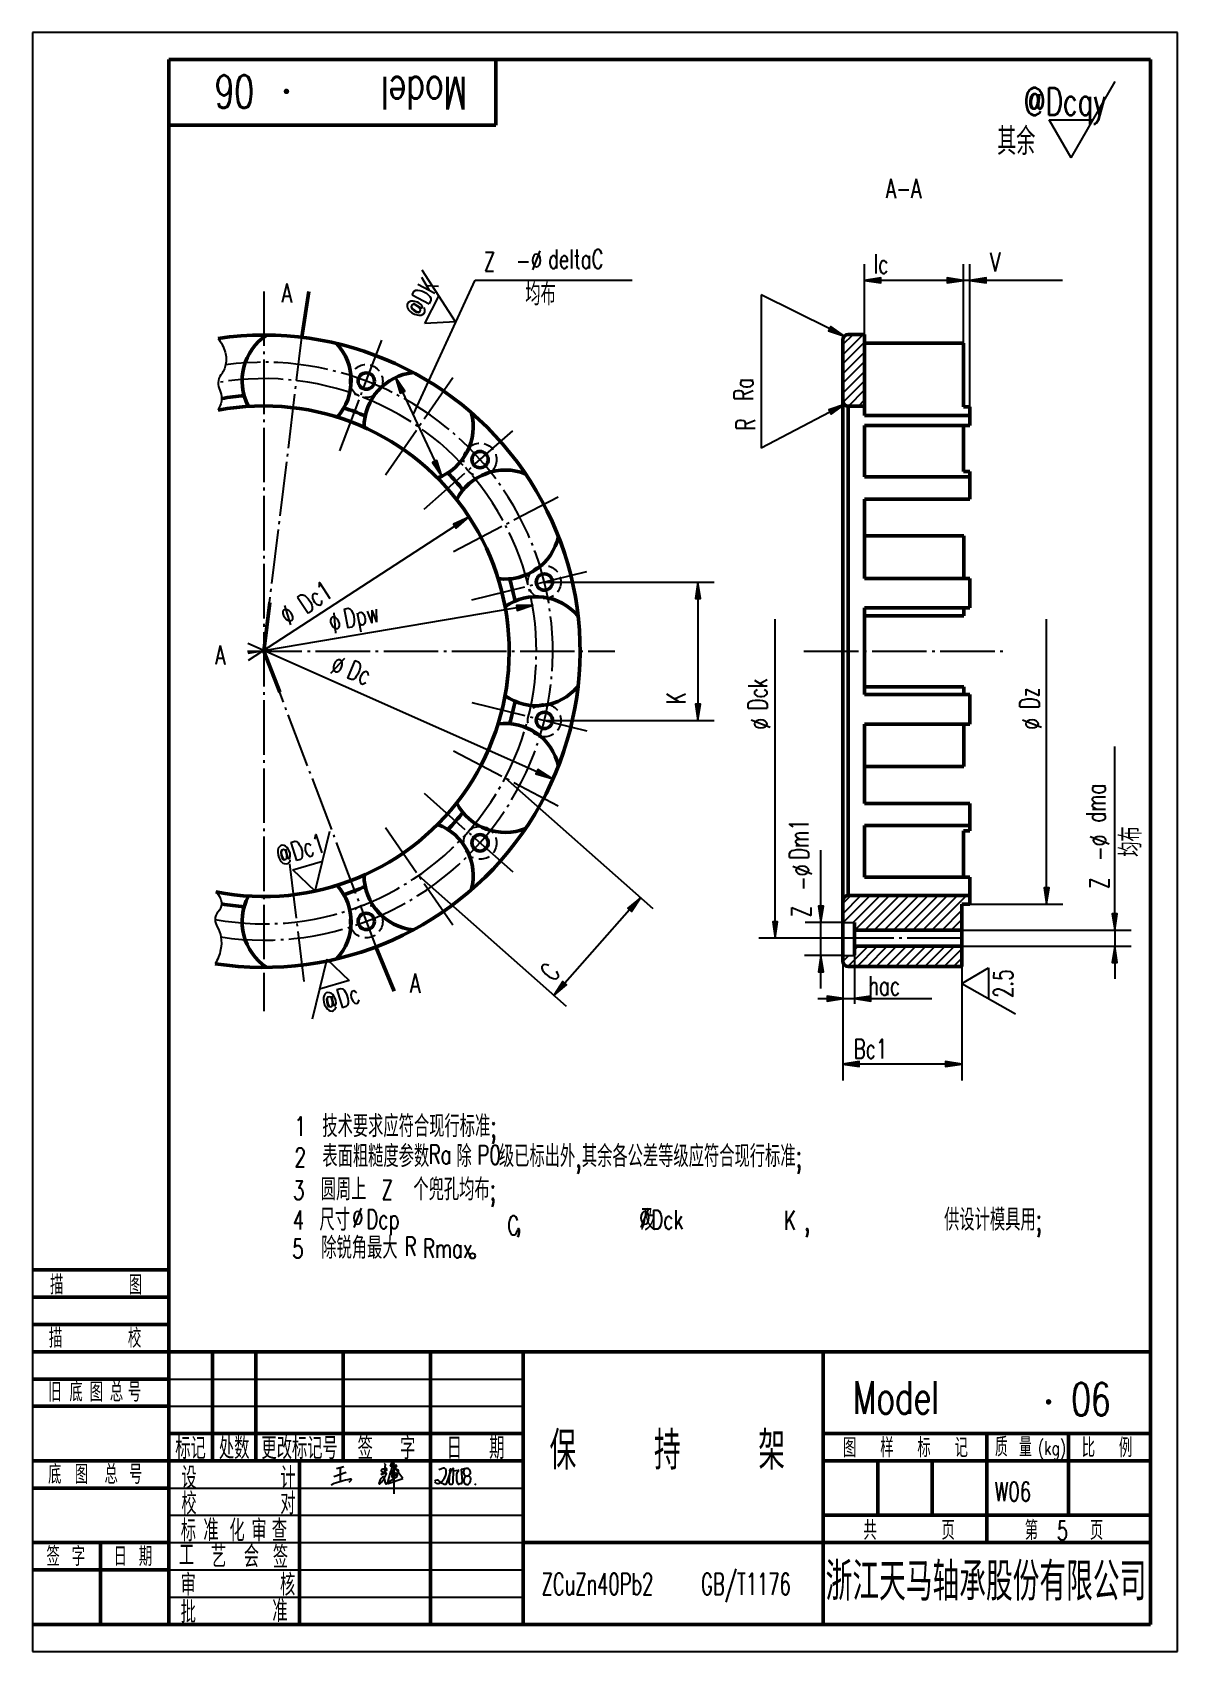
# Model space of a CAD drawing. Extents: x 0 to 210, y 0 to 297.
import ezdxf
from ezdxf.enums import TextEntityAlignment as Align

# ---------------------------------------------------------------- set-up
doc = ezdxf.new("R2010")
doc.units = 0
doc.header["$MEASUREMENT"] = 0
doc.linetypes.add('CENTER', pattern=[12.5, 10, -1, 0.5, -1])
doc.linetypes.add('HIDDEN', pattern=[3, 2, -1])
doc.layers.get('0').update_dxf_attribs({"linetype": 'CONTINUOUS'})
doc.layers.get('DEFPOINTS').update_dxf_attribs({"linetype": 'CONTINUOUS'})
doc.layers.add('1', color=7, linetype='CONTINUOUS', lineweight=50)
doc.layers.add('粗实线', color=7, linetype='CONTINUOUS', lineweight=50)
for name, color, linetype in [('2', 7, 'CONTINUOUS'), ('21', 7, 'CONTINUOUS'), ('22', 7, 'CONTINUOUS'), ('3', 7, 'CENTER'), ('5', 7, 'HIDDEN'), ('6', 7, 'CONTINUOUS'), ('文字', 7, 'CONTINUOUS')]:
    doc.layers.add(name, color=color, linetype=linetype)
doc.styles.add('HZ', font='txt.shx', dxfattribs={"width": 0.7, "bigfont": 'HZTXT.shx'})
doc.dimstyles.get("Standard").update_dxf_attribs({"dimtxt": 0.18, "dimasz": 0.18, "dimexe": 0.18, "dimexo": 0.0625, "dimgap": 0.09, "dimtad": 0, "dimtih": 1, "dimtoh": 1, "dimdec": 4, "dimzin": 0, "dimdsep": 46, "dimtxsty": 'Standard', "dimcen": 0.09, "dimadec": 0, "dimazin": 0, "dimtfac": 1, "dimtdec": 4, "dimtofl": 0, "dimtmove": 0, "dimatfit": 3, "dimfxl": 0, "dimtolj": 1, "dimtzin": 0, "dimarcsym": 0})

# ---------------------------------------------------------------- blocks, each defined once
blk = doc.blocks.new('BLK', base_point=(1, 0))
for points in [[(0, 0), (1, 0), (0, 0.15), (0, -0.15), (1, 0)], [(0, 0.07), (0.5, 0), (0, -0.07)]]:
    blk.add_lwpolyline(points)
blk = doc.blocks.new('*D2')
at = {"color": 0, "linetype": 'ByBlock'}
for p, q in [((44.27, -23.24), (71.32, -47.2)), ((28.4, -41.15), (55.45, -65.11)), ((67.09, -47.46), (55.2, -60.88))]:
    blk.add_line(p, q, dxfattribs=at)
at = {"layer": 'DEFPOINTS', "color": 0, "linetype": 'ByBlock'}
for p in [(44.27, -23.24), (28.4, -41.15), (53.21, -63.12)]:
    blk.add_point(p, dxfattribs=at)
at = {"color": 0, "linetype": 'ByBlock', "xscale": 3, "yscale": 3, "zscale": 3}
for p, rotation in [((69.08, -45.21), 48.46153846153832), ((53.21, -63.12), 228.4615384615383)]:
    blk.add_blockref('BLK', p, dxfattribs=dict(at, rotation=rotation))
blk = doc.blocks.new('*D1')
at = {"color": 0, "linetype": 'ByBlock'}
for p, q in [((106.19, -56.84), (106.19, -78.73)), ((128.01, -57.84), (128.01, -78.73)), ((125.01, -75.73), (109.19, -75.73))]:
    blk.add_line(p, q, dxfattribs=at)
at = {"layer": 'DEFPOINTS', "color": 0, "linetype": 'ByBlock'}
for p in [(106.19, -56.84), (128.01, -57.84), (106.19, -75.73)]:
    blk.add_point(p, dxfattribs=at)
at = {"color": 0, "linetype": 'ByBlock', "xscale": 3, "yscale": 3, "zscale": 3, "rotation": 180}
blk.add_blockref('BLK', (106.19, -75.73), dxfattribs=at)
at = {"color": 0, "linetype": 'ByBlock', "xscale": 3, "yscale": 3, "zscale": 3}
blk.add_blockref('BLK', (128.01, -75.73), dxfattribs=at)
blk = doc.blocks.new('*D3')
at = {"color": 0, "linetype": 'ByBlock'}
for p, q in [((93.88, 196.18), (125.04, 196.18)), ((122.04, 193.18), (122.04, 173.81)), ((93.88, 170.81), (125.04, 170.81))]:
    blk.add_line(p, q, dxfattribs=at)
at = {"layer": 'DEFPOINTS', "color": 0, "linetype": 'ByBlock'}
for p in [(93.88, 196.18), (93.88, 170.81), (122.04, 170.81)]:
    blk.add_point(p, dxfattribs=at)
at = {"color": 0, "linetype": 'ByBlock', "xscale": 3, "yscale": 3, "zscale": 3}
for p, rotation in [((122.04, 196.18), 90), ((122.04, 170.81), 270)]:
    blk.add_blockref('BLK', p, dxfattribs=dict(at, rotation=rotation))

msp = doc.modelspace()

# ---------------------------------------------------------------- linework, layer by layer
for p, q in [((55.25554, 32.10738), (57.54192, 32.94227)), ((55.75348, 33.5879), (57.10896, 33.97581)), ((56.44208, 33.78496), (56.46641, 31.164)), ((65.03435, 33.40248), (63.88198, 32.50307)), ((63.88198, 32.50307), (64.749, 32.82115)), ((64.51852, 32.7334), (64.02465, 33.12827)), ((64.67042, 34.38025), (64.51852, 32.7334)), ((65.84624, 34.61765), (65.6087, 33.98854)), ((65.6087, 33.98854), (65.84624, 34.04789)), ((66.79454, 34.05038), (65.85049, 32.62374)), ((67.90642, 31.77649), (66.27292, 33.98416)), ((66.27292, 33.98416), (66.27488, 32.58207)), ((66.71965, 33.95971), (66.71965, 33.95971)), ((74.53311, 33.38207), (75.07533, 33.59883)), ((75.95938, 30.79005), (76.83693, 33.42112)), ((76.52064, 33.23574), (76.39288, 30.99218)), ((76.52064, 33.18102), (76.61189, 33.43638)), ((76.57539, 33.34518), (76.52064, 33.23574)), ((76.83693, 33.42112), (76.69067, 33.46984)), ((77.04992, 33.50935), (77.04992, 33.29046)), ((77.04992, 33.29046), (77.15942, 33.18102)), ((77.14117, 30.91922), (77.19593, 33.54583)), ((77.15942, 33.18102), (78.05373, 33.3087)), ((78.07198, 33.05334), (77.85296, 32.70677)), ((78.69251, 33.45462), (79.56367, 33.62894)), ((78.89328, 31.17458), (78.69251, 33.45462)), ((25, 30), (89.99995, 30)), ((54.8104, 30.61925), (54.94653, 30.66896)), ((58.4797, 31.41802), (58.00216, 31.04682)), ((65.24546, 30.85444), (67.90642, 31.77649)), ((65.85049, 32.62374), (65.78294, 32.58998)), ((66.27488, 32.58207), (66.27381, 28.94863)), ((77.79821, 32.41492), (77.77996, 31.53939)), ((78.76552, 30.93746), (78.89328, 31.17458)), ((81.0469, 30.77329), (81.32067, 30.60913)), ((25, 25), (89.99995, 25)), ((25, 20), (89.99995, 20)), ((25, 15), (89.99995, 15)), ((25, 10), (89.99995, 10))]:
    msp.add_line(p, q)
at = {"const_width": 0.5, "flags": 128}
for points in [[(46.33897, 286.18155, 1), (46.83897, 286.18155, 1)], [(186.08772, 45.80703, 1), (186.58772, 45.80703, 1)]]:
    msp.add_lwpolyline(points, format="xyb", close=True, dxfattribs=at)
for centre, radius, start, end in [((64.11586, 33.24236), 0.14607, 108.9005078, 231.3566021), ((65.43663, 29.38481), 4.22345, 98.0146679, 108.9005078), ((64.51365, 34.35695), 0.15849, 8.4525573, 73.4865349), ((64.80041, 32.68101), 0.14927, 25.1165159, 110.1466896), ((64.87061, 33.40485), 0.16376, 359.1714359, 98.0146679), ((64.81858, 32.68953), 0.1292, 334.8834841, 25.1165159), ((84.17806, 26.63948), 19.57483, 155.9855785, 167.0616906), ((65.72795, 32.70002), 0.12301, 142.0603178, 296.5518119), ((67.08391, 31.64292), 1.84234, 97.9202994, 142.0603178), ((66.11941, 34.49449), 0.29965, 104.5678325, 155.7329048), ((65.28365, 36.99245), 2.99782, 280.8166613, 287.7523891), ((66.56352, 32.15591), 0.62325, 92.3396666, 156.205066), ((66.14359, 34.65654), 0.16213, 341.7540804, 127.8769993), ((65.83195, 36.6932), 2.58187, 278.1438691, 288.0077035), ((41.84735, 62.02215), 38.611, 309.1906386, 310.6533732), ((66.51475, 32.35754), 0.42174, 299.3725836, 86.8302727), ((66.65317, 34.09177), 0.14785, 296.7181922, 98.9713927), ((66.68196, 33.04414), 0.44869, 315.4460481, 70.7292572), ((75.33956, 33.12351), 0.54383, 16.1691007, 119.0694681), ((73.93825, 32.95826), 1.94953, 332.460007, 9.3488615), ((76.66122, 33.38144), 0.09318, 71.5750642, 202.902758), ((77.06568, 33.54501), 0.039, 246.154342, 1.1941956), ((77.1503, 33.54678), 0.04564, 358.8058044, 181.1941956), ((78.19293, 32.49193), 0.40216, 147.7091488, 191.0392829), ((78.06331, 33.24156), 0.06783, 339.2267202, 98.1253977), ((80.11825, 32.46205), 2.12999, 159.2267202, 163.8830539), ((79.87209, 32.88223), 0.81759, 126.6989745, 245.1596607), ((79.68826, 32.78428), 0.81279, 70.3740262, 112.022584), ((79.56214, 32.86678), 0.79113, 341.2844619, 59.7018298), ((63.056, 8.35202), 23.74467, 101.5909492, 109.9700076), ((58.37502, 31.50784), 0.13793, 319.371577, 130.6622652), ((65.90449, 30.29534), 2.42292, 137.0124048, 164.1275062), ((63.21607, 30.88414), 0.36541, 348.9199235, 11.6616905), ((63.63789, 30.81284), 0.06322, 179.0259282, 317.3946354), ((60.84271, 34.02886), 4.3238, 311.0887327, 341.1893868), ((64.34351, 31.82085), 0.24637, 50.3483882, 149.0956111), ((62.08853, 31.10827), 2.57541, 357.3547718, 20.5080306), ((64.97713, 31.03776), 0.31961, 188.7008982, 224.456308), ((64.85924, 30.92208), 0.15444, 224.456308, 309.5217625), ((64.67968, 31.13973), 0.4366, 309.5217625, 344.3994333), ((78.2501, 13.3112), 21.95004, 121.6827134, 126.7739565), ((65.20176, 30.95887), 0.11321, 215.420078, 292.7068906), ((66.45773, 32.09678), 0.55875, 146.2303749, 188.9941729), ((66.06028, 32.11347), 0.18621, 213.9675398, 354.8577194), ((74.22986, 31.04655), 0.43642, 39.2816282, 162.217783), ((74.21958, 31.26998), 0.41519, 192.5394353, 247.1048652), ((74.35946, 31.6012), 0.77474, 247.1048652, 312.8995645), ((76.52211, 33.29758), 2.77837, 225.2955946, 244.4912331), ((72.30891, 33.80788), 3.78708, 312.8995645, 332.460007), ((75.64249, 31.23716), 0.54802, 234.6730877, 305.3269123), ((76.67553, 30.97608), 0.28311, 176.7408638, 283.0907307), ((62.19904, 93.23072), 64.19874, 283.0907307, 283.3751901), ((77.02157, 30.89252), 0.12255, 283.3751901, 12.5835602), ((79.1327, 31.51119), 1.35303, 178.8058266, 208.5522016), ((78.184, 30.99497), 0.27298, 208.5522016, 288.9694749), ((78.93074, 28.82253), 2.02421, 97.8002648, 108.9694749), ((78.63863, 30.95492), 0.12809, 277.8002648, 352.1658628), ((79.79237, 31.50296), 0.68974, 41.1882349, 195.3508845), ((79.64787, 31.19689), 0.53508, 166.6584756, 240.3898405), ((79.68826, 31.48517), 0.81279, 247.977416, 289.6259738), ((79.01656, 33.79631), 1.75416, 293.5900447, 317.5757868), ((79.3165, 31.57037), 1.06748, 307.1571451, 21.2451227)]:
    msp.add_arc(centre, radius, start, end)
at = {"layer": '1'}
for p, q in [((205, 292), (25, 292)), ((25, 292), (25, 5)), ((85, 280), (85, 292)), ((205, 5), (205, 292)), ((25, 280), (85, 280)), ((49.41444, 241.06931), (50.71576, 249.4922)), ((148.60893, 240.60273), (148.60893, 126.58753)), ((149.60893, 241.60273), (152.60893, 241.60273)), ((152.60893, 241.60273), (152.60893, 226.72049)), ((152.60893, 240.00582), (170.74471, 240.00582)), ((170.74471, 240.00582), (170.74471, 228.29521)), ((149.60893, 228.44108), (149.60893, 138.68486)), ((149.60893, 228.44108), (152.60893, 228.44108)), ((171.9086, 226.72049), (152.60893, 226.72049)), ((170.74471, 228.29521), (171.9086, 228.29521)), ((171.9086, 228.29521), (171.9086, 224.91658)), ((152.60893, 224.91658), (152.60893, 215.46085)), ((152.60893, 224.91658), (171.9086, 224.91658)), ((170.74471, 224.91658), (170.74471, 216.46085)), ((152.60893, 215.46085), (171.9086, 215.46085)), ((171.9086, 216.46085), (170.74471, 216.46085)), ((171.9086, 215.46085), (171.9086, 216.46085)), ((171.9086, 215.46085), (171.9086, 211.40206)), ((152.60893, 211.40206), (152.60893, 196.84475)), ((152.60893, 211.40206), (171.9086, 211.40206)), ((152.60893, 204.6448), (170.78063, 204.6448)), ((170.78063, 204.6448), (170.78063, 196.84475)), ((152.60893, 196.84475), (171.91672, 196.84475)), ((171.91672, 196.84475), (171.91672, 191.42531)), ((42.42332, 183.4922), (43.51331, 192.45429)), ((152.60893, 191.42531), (152.60893, 175.55908)), ((152.60893, 191.42531), (171.91672, 191.42531)), ((170.78063, 191.42531), (170.78063, 190.00653)), ((152.60893, 190.00653), (170.78063, 190.00653)), ((42.42332, 183.4922), (45.37876, 176.00596)), ((152.60893, 176.97786), (170.78063, 176.97786)), ((152.60893, 175.55908), (171.91672, 175.55908)), ((170.78063, 175.55908), (170.78063, 176.97786)), ((171.91672, 170.13964), (171.91672, 175.55908)), ((152.60893, 170.13964), (171.91672, 170.13964)), ((152.60893, 155.58233), (152.60893, 170.13964)), ((170.78063, 162.3396), (170.78063, 170.13964)), ((152.60893, 162.3396), (170.78063, 162.3396)), ((152.60893, 155.58233), (171.9086, 155.58233)), ((171.9086, 151.52354), (171.9086, 155.58233)), ((152.60893, 151.52354), (171.9086, 151.52354)), ((152.60893, 142.06781), (152.60893, 151.52354)), ((171.9086, 151.52354), (171.9086, 150.52354)), ((170.74471, 142.06781), (170.74471, 150.52354)), ((171.9086, 150.52354), (170.74471, 150.52354)), ((152.60893, 142.06781), (171.9086, 142.06781)), ((171.9086, 137.11013), (171.9086, 142.06781)), ((171.9086, 138.68486), (149.60893, 138.68486)), ((170.43716, 137.11013), (170.43716, 125.65471)), ((171.9086, 137.11013), (170.43716, 137.11013)), ((150.73546, 127.7574), (150.73546, 133.74187)), ((170.43716, 132.33099), (150.73546, 132.33099)), ((62.9904, 129.26125), (66.33702, 121.11736)), ((170.43716, 129.37424), (150.73546, 129.37424)), ((170.43716, 125.65471), (149.60893, 125.65471)), ((0, 70), (25, 70)), ((0, 65), (25, 65)), ((0, 60), (25, 60)), ((0, 55), (25, 55)), ((25, 55), (205, 55)), ((33, 55), (33, 35)), ((41, 55), (41, 35)), ((57, 55), (57, 35)), ((73, 55), (73, 35)), ((89.99995, 55), (89.99995, 5)), ((145, 55), (145, 5)), ((0, 50), (25, 50)), ((0, 45), (25, 45)), ((145, 40), (205, 40)), ((175, 40), (175, 20)), ((190, 40), (190, 25)), ((0, 35), (25, 35)), ((145, 35), (205, 35)), ((155, 35), (155, 25)), ((165, 35), (165, 25)), ((0, 30), (25, 30)), ((145, 25), (205, 25)), ((0, 20), (25, 20)), ((12.5, 20), (12.5, 5)), ((89.99995, 20), (145, 20)), ((145, 20), (205, 20)), ((0, 15), (25, 15)), ((0, 5), (205, 5))]:
    msp.add_line(p, q, dxfattribs=at)
for centre in [(61.21738, 233.04806), (82.09439, 218.6377), (93.88323, 196.17593), (93.88323, 170.80847), (82.09439, 148.34669), (61.21738, 133.93634)]:
    msp.add_circle(centre, 1.5, dxfattribs=at)
for centre, radius, start, end in [((42.42332, 183.4922), 58, 261.1774899, 98.3145525), ((48.45015, 233.12764), 10, 123.2588136, 208.1765553), ((149.60893, 240.60273), 1, 90, 180), ((48.45015, 233.12764), 10, 317.9772909, 42.8950325), ((70.82655, 224.64139), 10, 95.5665059, 180.4842476), ((42.42332, 183.4922), 47, 94.3700087, 99.4761451), ((149.60893, 229.44108), 1, 180, 270), ((42.42332, 183.4922), 45, 258.756578, 100.7068352), ((42.42332, 183.4922), 47, 66.677701, 71.7838374), ((70.82655, 224.64139), 10, 290.2849832, 15.2027248), ((42.42332, 183.4922), 47, 38.9853933, 44.0915297), ((86.69612, 206.72835), 10, 67.8741982, 152.7919399), ((86.69612, 206.72835), 10, 262.5926755, 347.5104171), ((42.42332, 183.4922), 47, 11.2930856, 16.3992221), ((92.42332, 183.4922), 10, 40.1818905, 125.0996322), ((92.42332, 183.4922), 10, 234.9003678, 319.8181095), ((42.42332, 183.4922), 47, 343.6007779, 348.7069144), ((86.69612, 160.25604), 10, 12.4895829, 97.4073245), ((86.69612, 160.25604), 10, 207.2080601, 292.1258018), ((70.82655, 142.343), 10, 344.7972752, 69.7150168), ((42.42332, 183.4922), 47, 315.9084703, 321.0146067), ((48.45015, 133.85675), 10, 317.1049675, 42.0227091), ((42.42332, 183.4922), 47, 288.2161626, 293.322299), ((70.82655, 142.343), 10, 179.5157524, 264.4334941), ((42.42332, 183.4922), 47, 260.5238549, 265.6299913), ((48.45015, 133.85675), 10, 151.8234447, 236.7411864), ((149.60893, 137.68486), 1, 90, 180), ((149.60893, 126.65471), 1, 180, 270)]:
    msp.add_arc(centre, radius, start, end, dxfattribs=at)
at = {"layer": '2'}
for p, q in [((210, 297), (0, 297)), ((0, 297), (0, 0)), ((210, 0), (210, 297)), ((190.47409, 273.98666), (198.55699, 287.98666)), ((186.43264, 280.98666), (194.51554, 280.98666)), ((190.47409, 273.98666), (186.43264, 280.98666)), ((77.61095, 243.88181), (71.44778, 253.37226)), ((69.90412, 226.99487), (81.2017, 251.57174)), ((81.2017, 251.57174), (109.99138, 251.57174)), ((71.96067, 243.58569), (74.52937, 248.62703)), ((146.21402, 242.64239), (133.60893, 248.89173)), ((133.60893, 248.89173), (133.60893, 220.76735)), ((77.61095, 243.88181), (71.96067, 243.58569)), ((148.60893, 237.88387), (152.32779, 241.60273)), ((148.60893, 239.72235), (150.48931, 241.60273)), ((148.60893, 236.18682), (152.60893, 240.18682)), ((148.60893, 234.34834), (152.60893, 238.34834)), ((148.60893, 232.65128), (152.60893, 236.65128)), ((148.60893, 230.81281), (152.60893, 234.81281)), ((148.65014, 229.15696), (152.60893, 233.11575)), ((149.63132, 228.44108), (152.60893, 231.41869)), ((151.4698, 228.44108), (152.60893, 229.58022)), ((146.2412, 227.34796), (133.60893, 220.76735)), ((77.48542, 206.41893), (39.55196, 181.76877)), ((88.81748, 191.43006), (39.50045, 183.05701)), ((92.51636, 161.39144), (39.50045, 184.91874)), ((51.83759, 139.48798), (54.53607, 150.47759)), ((47.75357, 143.40385), (53.18683, 144.98278)), ((51.83759, 139.48798), (47.75357, 143.40385)), ((148.60893, 135.35339), (151.9404, 138.68486)), ((148.60893, 137.19187), (150.10192, 138.68486)), ((148.60893, 133.65633), (153.63746, 138.68486)), ((150.53294, 133.74187), (155.47593, 138.68486)), ((150.81912, 132.33099), (157.17299, 138.68486)), ((152.6576, 132.33099), (159.01147, 138.68486)), ((154.35466, 132.33099), (160.70852, 138.68486)), ((156.19313, 132.33099), (162.547, 138.68486)), ((157.89019, 132.33099), (164.24406, 138.68486)), ((159.72867, 132.33099), (166.08253, 138.68486)), ((161.42572, 132.33099), (167.77959, 138.68486)), ((163.2642, 132.33099), (169.61807, 138.68486)), ((164.96126, 132.33099), (171.31513, 138.68486)), ((166.79974, 132.33099), (170.43716, 135.96841)), ((168.49679, 132.33099), (170.43716, 134.27136)), ((170.19385, 132.33099), (170.43716, 132.5743)), ((149.52075, 125.65861), (153.23638, 129.37424)), ((150.73546, 128.71179), (151.39791, 129.37424)), ((151.21391, 125.65471), (154.93344, 129.37424)), ((153.05239, 125.65471), (156.77192, 129.37424)), ((154.74945, 125.65471), (158.46898, 129.37424)), ((156.58792, 125.65471), (160.30745, 129.37424)), ((158.28498, 125.65471), (162.00451, 129.37424)), ((160.12346, 125.65471), (163.84299, 129.37424)), ((161.82051, 125.65471), (165.54004, 129.37424)), ((163.65899, 125.65471), (167.37852, 129.37424)), ((165.35605, 125.65471), (169.07558, 129.37424)), ((167.19453, 125.65471), (170.43716, 128.89735)), ((53.9752, 126.99382), (51.27673, 116.00421)), ((53.9752, 126.99382), (58.05923, 123.07794)), ((148.61119, 126.58753), (149.71589, 127.69223)), ((168.89158, 125.65471), (170.43716, 127.20029)), ((170.42779, 122.57043), (175.316, 125.41977)), ((175.316, 125.41977), (175.33949, 119.76178)), ((58.05923, 123.07794), (52.62597, 121.49901)), ((170.42779, 122.57043), (180.2512, 116.95314)), ((25, 50), (89.99995, 50)), ((25, 45), (89.99995, 45)), ((0, 0), (210, 0))]:
    msp.add_line(p, q, dxfattribs=at)
at = {"layer": '2', "linetype": 'ByBlock'}
for p, q in [((152.60893, 241.60273), (152.60893, 254.50724)), ((170.74471, 240.00582), (170.74471, 254.50724)), ((171.9086, 228.29521), (171.9086, 254.50724)), ((188.87833, 251.50724), (155.60893, 251.50724)), ((67.8694, 230.98609), (75.05105, 215.57753)), ((136.21168, 133.87424), (136.21168, 189.3721)), ((185.98062, 140.11013), (185.98062, 189.3721)), ((198.46596, 135.33099), (198.46596, 165.99547)), ((171.9086, 137.11013), (188.98062, 137.11013)), ((148.60893, 130.87424), (133.21168, 130.87424)), ((170.43716, 132.33099), (201.46596, 132.33099)), ((198.46596, 132.33099), (198.46596, 123.37424)), ((170.43716, 129.37424), (201.46596, 129.37424))]:
    msp.add_line(p, q, dxfattribs=at)
at = {"layer": '2'}
for points in [[(34.03608, 240.88256, -0.100977321), (35.35095, 238.36507, -0.123305471), (35.43199, 236.02905, -0.113668076), (34.56464, 234.17253, 0.160415118), (34.06695, 232.78896, 0.11493655), (34.36022, 231.35461, -0.109233614), (34.68538, 229.85084, -0.069635082), (34.5475, 228.89794, -0.052103518), (34.06304, 227.70877)], [(33.64932, 139.35585, -0.091458148), (34.4567, 138.22171, -0.115062568), (34.68538, 137.13355, -0.192017788), (34.07118, 135.68649, 0.201685969), (33.51012, 134.29306, 0.131697577), (33.90123, 132.91815, -0.095310688), (34.57113, 131.07709, -0.092464727), (34.51128, 128.7286, -0.079294672), (33.52762, 126.17844)]]:
    msp.add_lwpolyline(points, format="xyb", dxfattribs=at)
msp.add_circle((80.69684, 72.58715), 0.5, dxfattribs=at)
at = {"layer": '21', "color": 2}
for p, q in [((148.60893, 133.74187), (150.73546, 133.74187)), ((148.60893, 127.69223), (150.73546, 127.69223))]:
    msp.add_line(p, q, dxfattribs=at)
at = {"layer": '22', "linetype": 'ByBlock'}
for p, q in [((144.59335, 121.619), (144.59335, 146.98948)), ((148.69447, 133.74187), (141.67889, 133.74187)), ((150.72543, 128.77938), (150.72543, 118.8117)), ((148.60893, 127.69223), (141.59335, 127.69223)), ((144.00866, 119.78097), (164.95191, 119.78097))]:
    msp.add_line(p, q, dxfattribs=at)
at = {"layer": '3'}
for p, q in [((42.42332, 249.4922), (42.42332, 117.4922)), ((42.42332, 183.4922), (49.41444, 241.06931)), ((56.35764, 220.23399), (64.05421, 240.52819)), ((64.74562, 215.83164), (77.07527, 233.69421)), ((71.83631, 209.54983), (88.08247, 223.94268)), ((77.21762, 201.75366), (96.43613, 211.84031)), ((80.57682, 192.89619), (101.65077, 198.09045)), ((39.42332, 183.4922), (106.80279, 183.4922)), ((42.42332, 183.4922), (62.9904, 129.26125)), ((141.48002, 183.4922), (178.81914, 183.4922)), ((80.57682, 174.0882), (101.65077, 168.89394)), ((77.21762, 165.23073), (96.43613, 155.14408)), ((71.83631, 157.43456), (88.08247, 143.04171)), ((64.74562, 151.15275), (77.07527, 133.29018)), ((47.15985, 144.48335), (49.77605, 122.93695)), ((170.43716, 130.87424), (148.60893, 130.87424))]:
    msp.add_line(p, q, dxfattribs=at)
for radius, start, end in [(53, 261.4800055, 97.58008), (50, 259.7313502, 99.6208396)]:
    msp.add_arc((42.42332, 183.4922), radius, start, end, dxfattribs=at)
at = {"layer": '5'}
for centre in [(61.21738, 233.04806), (82.09439, 218.6377), (93.88323, 196.17593), (93.88323, 170.80847), (82.09439, 148.34669), (61.21738, 133.93634)]:
    msp.add_circle(centre, 3.025, dxfattribs=at)
at = {"layer": '粗实线', "lineweight": 50}
for p, q in [((25, 40), (89.99995, 40)), ((25, 35), (89.99995, 35)), ((48.99995, 5), (48.99995, 35)), ((73, 5), (73, 35))]:
    msp.add_line(p, q, dxfattribs=at)

# ---------------------------------------------------------------- block references
at = {"layer": '2', "linetype": 'ByBlock', "xscale": 3, "yscale": 3, "zscale": 3}
for p, rotation in [((152.60893, 251.50724), 180), ((171.9086, 251.50724), 180), ((66.60205, 233.70525), 114.9893682147799), ((75.05105, 215.57753), 294.9893682147799), ((185.98062, 137.11013), 270), ((136.21168, 130.87424), 270), ((198.46596, 132.33099), 270), ((198.46596, 129.37424), 90)]:
    msp.add_blockref('BLK', p, dxfattribs=dict(at, rotation=rotation))
msp.add_blockref('BLK', (170.74471, 251.50724), dxfattribs=at)
at = {"layer": '2', "xscale": 3, "yscale": 3, "zscale": 3}
for p, rotation in [((148.90183, 241.30983), 333.6287577809486), ((148.90183, 228.73398), 27.51665083224114), ((80.00095, 208.05359), 33.01687145486044), ((91.77515, 191.93222), 9.635798545972628), ((95.25848, 160.17455), 336.0694056083218)]:
    msp.add_blockref('BLK', p, dxfattribs=dict(at, rotation=rotation))
at = {"layer": '22', "linetype": 'ByBlock', "xscale": 3, "yscale": 3, "zscale": 3}
for p, rotation in [((144.5908, 133.74187), 270), ((144.59335, 127.69223), 90), ((150.72543, 119.78097), 180)]:
    msp.add_blockref('BLK', p, dxfattribs=dict(at, rotation=rotation))
msp.add_blockref('BLK', (148.72845, 119.78097), dxfattribs=at)

# ---------------------------------------------------------------- texts
at = {"layer": '2', "style": 'HZ', "width": 0.7}
for s, height, rotation, p in [('06', 6, 180, (40.63342, 289.14503)), ('R', 3.5, 90, (132.5541, 224.0081)), ('%%c', 3.5, 38.4386417, (47.10699, 188.08531)), ('%%c', 3.5, 25.4644134, (55.28842, 186.65555)), ('%%c', 3.5, 338.3546213, (54.38771, 179.57822)), ('%%c', 3.5, 90, (135.31627, 169.10521)), ('%%c', 3.5, 90, (185.06534, 169.10521)), ('-%%c', 3.5, 90, (197.45006, 145.0137)), ('均布', 4, 90, (203.37972, 145.7822)), ('2.5', 3.5, 89.8062534, (179.75706, 119.88817))]:
    msp.add_text(s, height=height, rotation=rotation, dxfattribs=at).set_placement(p)
at = {"layer": '2', "style": 'HZ'}
for s, height, width, p in [('其余', 5, 0.7, (176.91394, 274.51698)), ('A-A', 3.5, 0.7, (156.48978, 266.61478)), ('-%%c', 3.5, 0.7, (88.65963, 253.43207)), ('A', 3.5, 0.7, (45.71304, 247.46417)), ('均布', 4, 0.7, (90.37097, 246.9558)), ('A', 3.5, 0.7, (33.51012, 181.04026)), ('A', 3.5, 0.7, (69.24994, 120.85033)), ('1', 3.5, 0.7, (48.06775, 94.57882)), ('  技术要求应符合现行标准;', 4, 0.7, (48.17283, 94.36435)), ('2', 3.5, 0.7, (48.06775, 88.89551)), ('  表面粗糙度参数  除  级已标出外,其余各公差等级应符合现行标准;', 4, 0.7, (48.17283, 88.86435)), ('Ra', 3.5, 0.7, (72.64722, 89.44231)), ('P0', 3.5, 0.7, (81.59173, 89.35546)), ('3', 3.5, 0.7, (47.7815, 82.87837)), ('  圆周上   个兜孔均布;', 4, 0.7, (47.88658, 82.78031)), ('4', 3.5, 0.7, (47.71948, 77.43288)), ('  尺寸           ,        及          ,         供设计模具用;', 4, 0.7, (47.65045, 77.21504)), ('%%c', 3.5, 0.7, (58.60671, 77.81694)), ('%%c', 3.5, 0.7, (111.2759, 77.81694)), ('5', 3.5, 0.7, (47.63607, 72.1616)), ('  除锐角最大', 4, 0.7, (47.97893, 72.04978)), ('R', 3.5, 0.7, (68.21723, 72.56566)), ('描', 3.5, 0.7, (3.22753, 65.50101)), ('图', 3.5, 0.7, (17.66888, 65.50101)), ('描', 3.5, 0.7, (3.03238, 55.74288)), ('校', 3.5, 0.7, (17.51876, 55.74288)), ('旧', 3.5, 0.7, (2.88226, 45.85964)), ('底', 3.5, 0.7, (6.78533, 45.85964)), ('图', 3.5, 0.7, (10.49324, 45.85964)), ('总', 3.5, 0.7, (14.20115, 45.85964)), ('号', 3.5, 0.7, (17.51876, 45.85964)), ('06', 6, 0.7, (190.51462, 43.28607)), ('保   持   架', 7, 0.7, (94.82947, 33.38496)), ('图  样  标  记', 3.5, 0.7, (148.64674, 35.65471)), ('质 量', 3.5, 0.666, (176.52363, 35.77982)), ('比  例', 3.5, 0.7, (192.42112, 35.65471)), ('底', 3.5, 0.7, (2.88226, 30.75777)), ('图', 3.5, 0.7, (7.7611, 30.75777)), ('总', 3.5, 0.7, (13.22539, 30.75777)), ('号', 3.5, 0.7, (17.71391, 30.75777)), ('共     页', 3.5, 0.7, (152.38467, 20.49923)), ('第    页', 3.5, 0.7, (181.97291, 20.49923)), ('5', 3.5, 0.666, (187.88739, 20.44471)), ('签 字', 3.5, 0.7, (2.58203, 15.70952)), ('日 期', 3.5, 0.7, (14.87668, 15.70952)), ('ZCuZn40Pb2   GB/T1176', 4, 0.6, (93.3787, 10.40359))]:
    msp.add_text(s, height=height, dxfattribs=dict(at, width=width)).set_placement(p)
at = {"layer": '2', "style": 'HZ', "width": 0.688541}
msp.add_text('(kg)', height=2.5, dxfattribs=at).set_placement((184.3748, 36.08364), (189.53885, 36.08364), align=Align.FIT)
at = {"layer": '22', "style": 'HZ', "width": 0.7}
msp.add_text('-%%C', height=3.5, rotation=90, dxfattribs=at).set_placement((142.93543, 139.52344))
at = {"layer": '6', "style": 'HZ', "width": 0.7}
for s, height, rotation, p in [('Model', 6, 180, (79.7316, 288.84638)), ('@DK', 3.5, 62.2369077, (71.22989, 244.34665)), ('Ra', 3.5, 90, (132.16444, 229.44195)), ('Dc1', 3.5, 33.6562004, (50.19592, 190.26128)), ('Dpw', 3.5, 10.989802, (57.41807, 187.71436)), ('Dc', 3.5, 338.0343663, (57.42221, 178.72582)), ('Dck', 3.5, 90, (134.7386, 172.64671)), ('K', 3.5, 90, (119.76169, 173.80534)), ('Dz', 3.5, 90, (184.58364, 172.88044)), ('dma', 3.5, 90, (196.75238, 152.07889)), ('Dm1', 3.5, 90, (142.33491, 145.23742)), ('Z', 3.5, 90, (197.45442, 139.92518)), ('Z', 3.5, 90, (142.78125, 134.7249)), ('C', 3.5, 51.6843005, (95.59777, 122.72081))]:
    msp.add_text(s, height=height, rotation=rotation, dxfattribs=at).set_placement(p)
msp.add_text('@Dcqy', height=5, dxfattribs=at).set_placement((189.32869, 281.84451), align=Align.CENTER)
for s, height, p in [('Z', 3.5, (82.76296, 253.18047)), ('deltaC', 3.5, (94.55814, 253.68115)), ('lc', 3.5, (154.25601, 252.79303)), ('V', 3.5, (175.59827, 253.14212)), ('hac', 3.5, (153.2352, 120.38712)), ('Bc1', 3.5, (150.59095, 108.81813)), ('Z', 3.5, (64.0202, 82.94611)), ('Dcp', 3.5, (61.21684, 77.57601)), ('Dck', 3.5, (113.46037, 77.48179)), ('K', 3.5, (137.80236, 77.35615)), ('C', 3.5, (87.06875, 76.41895)), ('Rmax', 3.5, (71.5838, 72.22194)), ('Model', 6, (150.44612, 43.62055)), ('W06', 3.5, (176.43153, 27.59624))]:
    msp.add_text(s, height=height, dxfattribs=at).set_placement(p)
for s, p in [('@Dc1', (49.64413, 145.45459)), ('@Dc', (57.04455, 118.14882))]:
    msp.add_text(s, height=3.5, rotation=17.3847873, dxfattribs=at).set_placement(p, align=Align.CENTER)
at = {"layer": '文字', "style": 'HZ', "width": 0.7}
for s, height, p in [('标记', 4, (29, 37.5)), ('处数', 4, (37, 37.5)), ('更改标记号', 4, (48.99573, 37.5)), ('签  字', 4, (64.92467, 37.5)), ('日  期', 4, (81.26559, 37.5)), ('设   ', 4, (32.46079, 32.05063)), (' 计', 4, (45.61695, 32.05063)), ('校   ', 4, (32.46079, 27.37108)), (' 对', 4, (45.61695, 27.37108)), ('标   ', 4, (32.36087, 22.41267)), ('准', 4, (32.73987, 22.4672)), ('化   ', 4, (41.27461, 22.41267)), ('审', 4, (41.57223, 22.41267)), ('查', 4, (45.29953, 22.41267)), ('工', 4, (28.27782, 17.71441)), ('艺', 4, (34.14426, 17.63822)), ('会', 4, (40.16118, 17.66203)), ('签', 4, (45.50191, 17.56203)), ('浙江天马轴承股份有限公司', 7, (174.85708, 13.20504)), ('审   ', 4, (32.32112, 12.46393)), (' 核', 4, (45.55388, 12.46393)), ('批   ', 4, (32.33621, 7.43503)), ('准', 4, (45.39148, 7.61446))]:
    msp.add_text(s, height=height, dxfattribs=at).set_placement(p, align=Align.MIDDLE)

# ---------------------------------------------------------------- dimensions: what is measured, and where the dimension line sits
at = {"layer": '2'}
dim = msp.add_linear_dim(base=(122.04088, 170.80847), p1=(93.88323, 196.17593), p2=(93.88323, 170.80847), angle=90, text=' ', dimstyle='Standard', dxfattribs=at)
dim.commit()
dim.dimension.update_dxf_attribs({"geometry": '*D3', "text_midpoint": (120.11447, 224.26766)})
dim = msp.add_aligned_dim(p1=(86.69612, 160.25604), p2=(70.82655, 142.343), distance=33.13631, text=' ', dimstyle='Standard', dxfattribs=at)
dim.commit()
dim.dimension.update_dxf_attribs({"geometry": '*D2', "text_midpoint": (100.94443, 131.64701), "insert": (42.42332, 183.4922)})
dim = msp.add_linear_dim(base=(148.60893, 107.7661), p1=(170.43716, 125.65471), p2=(148.60893, 126.65471), text=' ', dimstyle='Standard', dxfattribs=at)
dim.commit()
dim.dimension.update_dxf_attribs({"geometry": '*D1', "text_midpoint": (159.52305, 111.2661), "insert": (42.42332, 183.4922)})

doc.saveas('drawing.dxf')
